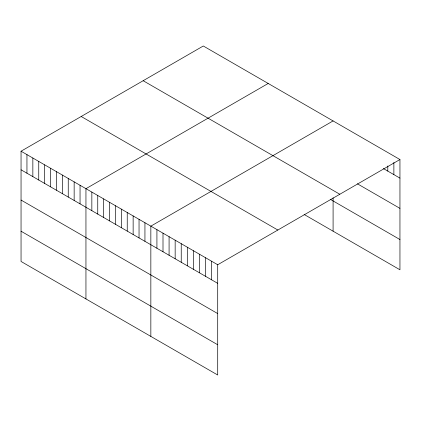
<?xml version="1.0" encoding="UTF-8"?>
<svg xmlns="http://www.w3.org/2000/svg" width="421" height="421" viewBox="0 0 421 421"><rect width="100%" height="100%" fill="white"/><g stroke="black" fill="none" stroke-linecap="round" stroke-linejoin="round"><path stroke-width="0.63" d="M21.05 151.213L217.704 264.751L217.704 375.006L21.05 261.467L21.05 151.213L203.296 45.994L399.95 159.533L399.95 269.787L304.125 214.463M268.193 83.463L85.947 188.682L85.947 298.936M333.09 120.927L150.844 226.145L150.844 336.405M217.704 264.751L399.95 159.533M383.373 168.553L399.95 178.12M357.403 183.803L399.95 208.369M143.156 80.716L339.81 194.255M330.406 199.386L399.95 239.538M81.19 116.491L277.844 230.029M21.05 169.8L217.704 283.338M21.05 200.054L217.704 313.587M21.05 231.218L217.704 344.757M393.872 162.432L393.872 174.61M387.794 165.974L387.794 171.105M333.09 197.817L333.09 231.182M211.626 261.241L211.626 279.828M205.548 257.731L205.548 276.323M199.47 254.221L199.47 272.813M193.392 250.711L193.392 269.303M187.313 247.206L187.313 265.793M181.235 243.696L181.235 262.283M175.157 240.186L175.157 258.773M169.079 236.676L169.079 255.263M163.001 233.166L163.001 251.758M156.922 229.655L156.922 248.248M144.94 222.741L144.94 241.333M139.041 219.336L139.041 237.923M133.141 215.931L133.141 234.518M127.242 212.521L127.242 231.113M121.343 209.116L121.343 227.708M115.443 205.711L115.443 224.298M109.544 202.306L109.544 220.893M103.645 198.901L103.645 217.489M97.746 195.491L97.746 214.084M91.846 192.087L91.846 210.674M80.048 185.277L80.048 203.864M74.149 181.867L74.149 200.459M68.249 178.462L68.249 197.049M62.345 175.057L62.345 193.644M56.446 171.652L56.446 190.239M50.546 168.242L50.546 186.835M44.647 164.837L44.647 183.424M38.748 161.432L38.748 180.02M32.849 158.028L32.849 176.615M26.949 154.618L26.949 173.21"/></g></svg>
